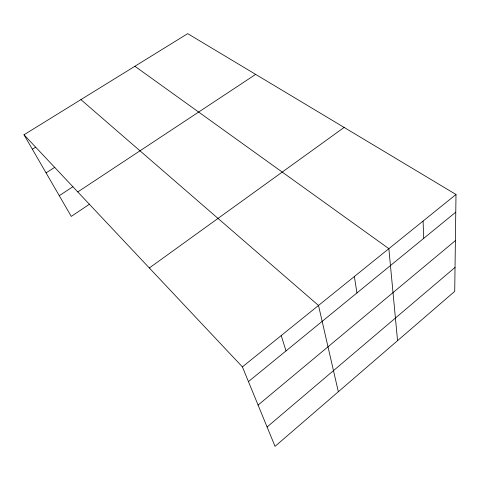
<?xml version="1.0" encoding="UTF-8"?>
<svg xmlns="http://www.w3.org/2000/svg" width="480" height="480" viewBox="0 0 480 480"><rect width="100%" height="100%" fill="white"/><g stroke="black" fill="none" stroke-linecap="round" stroke-linejoin="round"><path stroke-width="0.72" d="M456 194.49L454.722 291.36L275.04 446.358L242.4 366.888L24 134.778L187.692 33.642L456 194.49L242.4 366.888M267.084 426.996L455.04 267.438M258.084 405.084L455.394 240.618M248.448 381.612L455.766 212.178M149.328 267.972L344.13 127.422M89.634 204.096L71.274 216.402L24 134.778M77.778 191.928L255.66 74.388M59.268 195.672L72.906 186.72M46.068 172.884L54.882 167.226M32.37 149.232L35.502 147.27M134.898 66.264L388.86 248.676L397.56 340.668M80.91 99.618L318.504 305.46L338.334 391.758M281.214 335.562L286.02 350.904M354.36 276.522L356.946 292.938M423.072 221.064L423.72 238.368"/></g></svg>
